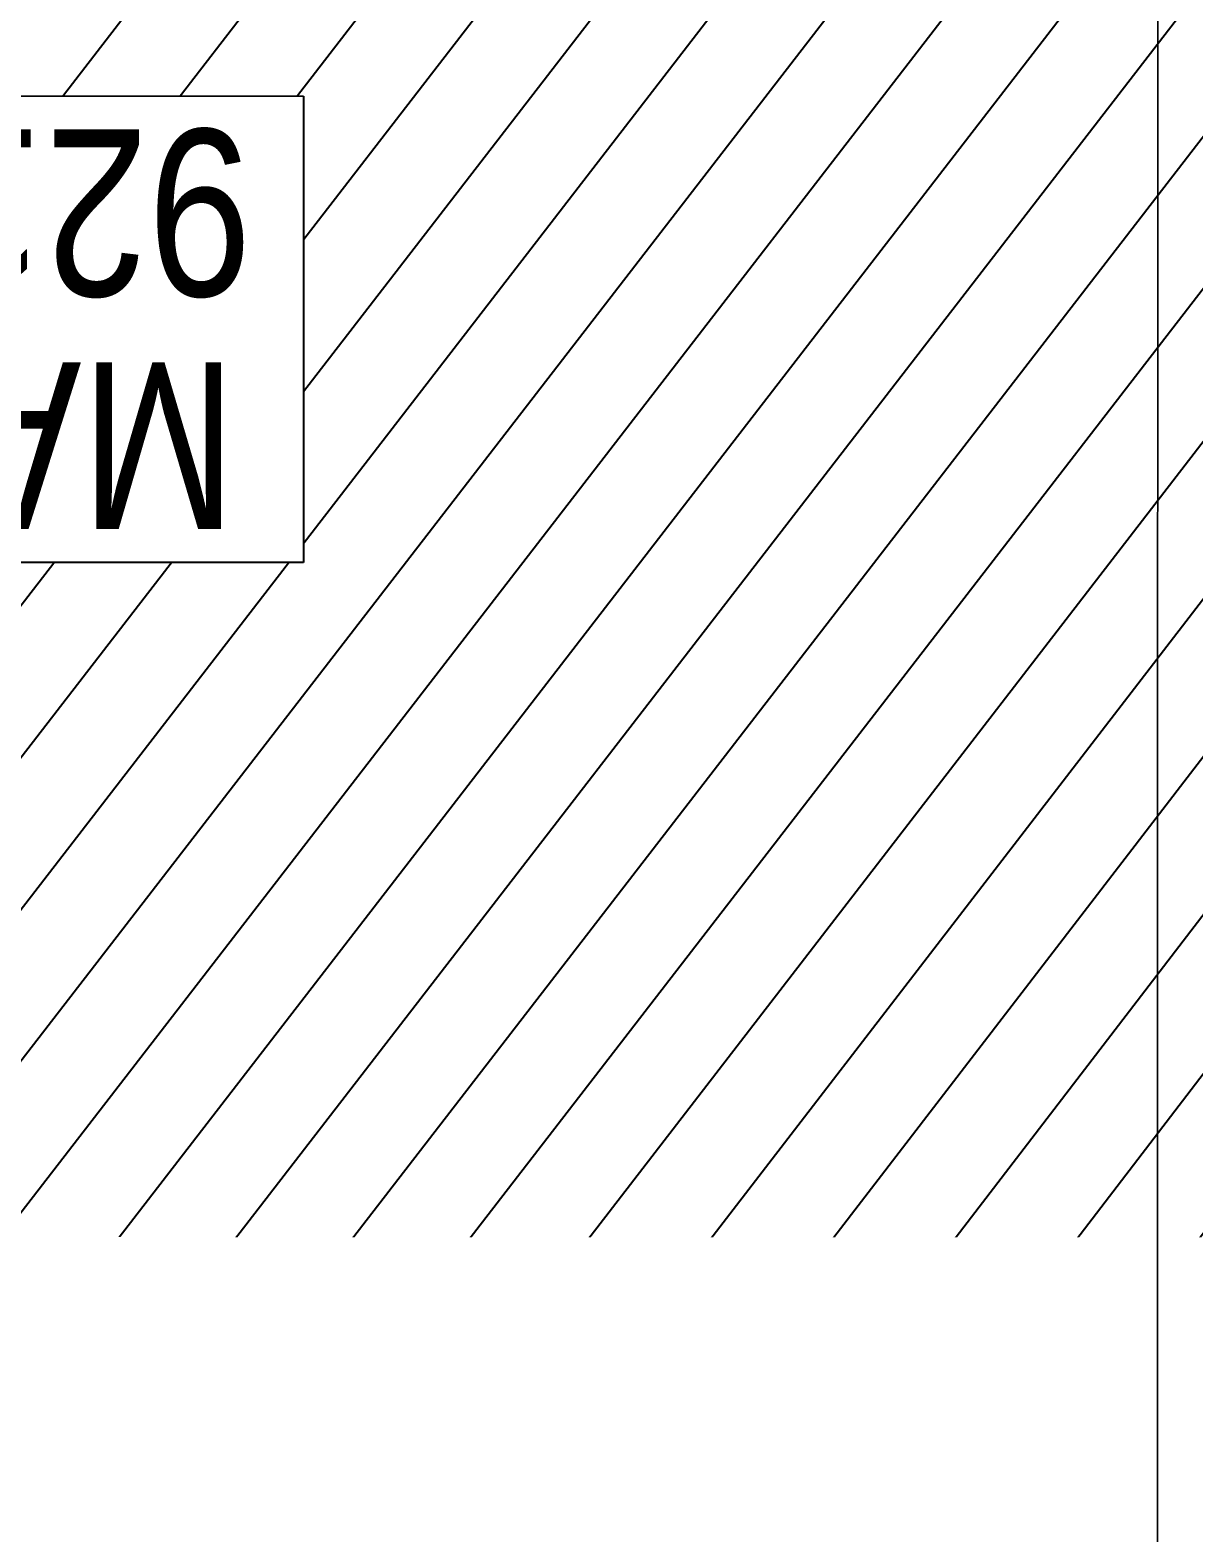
# Model space of a CAD drawing. Header units: centimetres. Extents: x -6122352 to 7132207, y -1694241 to 1947892.
# Drawn here: x 11178 to 14322, y -99209 to -95150 of the extents above; entities that cross this region are included whole.
import ezdxf
from ezdxf.xclip import XClip

# ---------------------------------------------------------------- set-up
doc = ezdxf.new("R2010")
doc.units = ezdxf.units.CM
doc.header["$MEASUREMENT"] = 0
doc.header["$XCLIPFRAME"] = 2
for name, pattern in [('DASHED2', [0.375, 0.25, -0.125]), ('XR-AR-END-SETTING OUT PLAN$0$23585-XR-AR-END-GROUND FLOOR$0$23261-XR-AR-SI-GF$0$HIDDEN', [0.375, 0.25, -0.125]), ('XR-AR-END-SETTING OUT PLAN$0$23585-XR-AR-END-GROUND FLOOR$0$945-4P-1-101-GROUND FLOOR PLAN$0$XR-MIDDLE-GROUND FLOOR PLAN$0$HIDDEN2', [0.1875, 0.125, -0.0625]), ('XR-AR-END-SETTING OUT PLAN$0$23585-XR-AR-END-GROUND FLOOR$0$HIDDEN', [0.375, 0.25, -0.125]), ('XR-AR-END-SETTING OUT PLAN$0$23585-XR-AR-END-GROUND FLOOR$0$XR-END-GROUND FLOOR PLAN$0$HIDDEN', [9.524999999999999, 6.35, -3.175]), ('XR-AR-END-SETTING OUT PLAN$0$23585-XR-AR-END-GROUND FLOOR$0$XR-END-GROUND FLOOR PLAN$0$HIDDEN2', [0.1875, 0.125, -0.0625]), ('XR-AR-MID-SETTING OUT FOR MASTER$0$23585-XR-AR-MID-GROUND FLOOR$0$23261-XR-AR-SI-GF$0$HIDDEN', [0.375, 0.25, -0.125])]:
    doc.linetypes.add(name, pattern=pattern)
for name, color, linetype in [('00-MI-DIM', 7, 'Continuous'), ('@MI-REF LAYER', 7, 'Continuous'), ('B_TH_4', 7, 'Continuous'), ('XR-AR-END-SETTING OUT PLAN$0$23585-XR-AR-END-GROUND FLOOR$0$A-Flor-Hral', 3, 'Continuous'), ('XR-AR-END-SETTING OUT PLAN$0$23585-XR-AR-END-GROUND FLOOR$0$A-Flor-Strs', 1, 'Continuous')]:
    doc.layers.add(name, color=color, linetype=linetype)
doc.layers.add('23585-XR-AR-DAMAC PLOT LIMITS$0$1-End units', color=7, linetype='Continuous', lineweight=5, true_color=0xf8991e)
for name, color, linetype, lineweight in [('23585-XR-AR-DAMAC PLOT LIMITS$0$1-Mid units', 41, 'Continuous', 5), ('@ Foundations', 4, 'DASHED2', 50), ('A-ANNO-TEXT', 3, 'Continuous', 25), ('XR-AR-END-SETTING OUT PLAN$0$23585-XR-AR-END-GROUND FLOOR$0$A-DOOR-FULL', 1, 'Continuous', 9), ('XR-AR-END-SETTING OUT PLAN$0$23585-XR-AR-END-GROUND FLOOR$0$A-FLOR-OVHD', 9, 'XR-AR-END-SETTING OUT PLAN$0$23585-XR-AR-END-GROUND FLOOR$0$23261-XR-AR-SI-GF$0$HIDDEN', 15), ('XR-AR-END-SETTING OUT PLAN$0$23585-XR-AR-END-GROUND FLOOR$0$A-FLOR-UNDR', 8, 'XR-AR-END-SETTING OUT PLAN$0$23585-XR-AR-END-GROUND FLOOR$0$HIDDEN', 5), ('XR-AR-END-SETTING OUT PLAN$0$23585-XR-AR-END-GROUND FLOOR$0$A-GLAZ-SILL', 8, 'Continuous', 5), ('XR-AR-END-SETTING OUT PLAN$0$23585-XR-AR-END-GROUND FLOOR$0$A-WALL', 7, 'Continuous', 30), ('XR-AR-END-SETTING OUT PLAN$0$23585-XR-AR-END-GROUND FLOOR$0$S-COLS-PATT', 8, 'Continuous', 5), ('XR-AR-MID-SETTING OUT FOR MASTER$0$23585-XR-AR-MID-GROUND FLOOR$0$A-FLOR-OVHD', 9, 'XR-AR-MID-SETTING OUT FOR MASTER$0$23585-XR-AR-MID-GROUND FLOOR$0$23261-XR-AR-SI-GF$0$HIDDEN', 15), ('XR-AR-MID-SETTING OUT FOR MASTER$0$23585-XR-AR-MID-GROUND FLOOR$0$A-WALL', 7, 'Continuous', 30)]:
    doc.layers.add(name, color=color, linetype=linetype, lineweight=lineweight)
doc.styles.add('Xref group 33-41$0$Overall SOP Plan$0$LAC-609-NG10-1-XREF-GRID-125SC$0$GRID-DIM-NO', font='arial.ttf', dxfattribs={"width": 0.8})

# ---------------------------------------------------------------- blocks, each defined once
blk = doc.blocks.new('23585-XR-AR-DAMAC PLOT LIMITS')
at = {"layer": '23585-XR-AR-DAMAC PLOT LIMITS$0$1-End units', "color": 251, "true_color": 0x636466}
blk.add_lwpolyline([(496481.2807, 2768834.086300001), (496475.0975000001, 2768827.338099999), (496457.4023000002, 2768843.551899999), (496463.5856999997, 2768850.300100001)], close=True, dxfattribs=at)
at = {"layer": '23585-XR-AR-DAMAC PLOT LIMITS$0$1-Mid units', "color": 251, "true_color": 0x636466}
blk.add_lwpolyline([(496485.3328999998, 2768838.5089), (496481.2807, 2768834.086300001), (496463.5856999997, 2768850.300100001), (496467.6391000003, 2768854.7239)], close=True, dxfattribs=at)
blk = doc.blocks.new('A$Cf093b529')
at = {"layer": 'A-ANNO-TEXT'}
blk.add_blockref('23585-XR-AR-DAMAC PLOT LIMITS', (-495391.9901121984, -2768603.441896566), dxfattribs=at)
blk = doc.blocks.new('*U36')
at = {"linetype": 'XR-AR-END-SETTING OUT PLAN$0$23585-XR-AR-END-GROUND FLOOR$0$XR-END-GROUND FLOOR PLAN$0$HIDDEN', "ltscale": 0.2}
blk.add_lwpolyline([(672.4602830045783, 0, 0, 0, 0), (125, 0, 16.74478720384293, 16.74478720384293, 0), (62.5, -171.7173430863004, 16.74478720384293, 16.74478720384293, 0), (-62.5, 171.7173430863004, 16.74478720384293, 16.74478720384293, 0), (-125, 0, 0, 0, 0), (-771.7815950174963, 0, 0, 0, 0)], format="xyseb", dxfattribs=at)
blk = doc.blocks.new('*U129')
for points in [[(91, -5.684341886080801e-14), (41, -5.684341886080801e-14), (41, 1021), (91, 1021)], [(0, 0), (38, -5.684341886080801e-14), (38, -50), (50, -50), (50, -122.2222222027232), (0, -122.2222222027232)], [(1100, 2.842170943040401e-14), (1062, -2.842170943040401e-14), (1062, -49.99999999999997), (1050, -49.99999999999997), (1050, -122.2222222027231), (1100, -122.2222222027231)]]:
    blk.add_lwpolyline(points, close=True)
at = {"color": 8, "linetype": 'XR-AR-END-SETTING OUT PLAN$0$23585-XR-AR-END-GROUND FLOOR$0$XR-END-GROUND FLOOR PLAN$0$HIDDEN2'}
blk.add_arc((41, -5.684341886080801e-14), 1021, 1.594950045944486e-15, 90, dxfattribs=at)
at = {"layer": 'XR-AR-END-SETTING OUT PLAN$0$23585-XR-AR-END-GROUND FLOOR$0$A-GLAZ-SILL', "linetype": 'XR-AR-END-SETTING OUT PLAN$0$23585-XR-AR-END-GROUND FLOOR$0$945-4P-1-101-GROUND FLOOR PLAN$0$XR-MIDDLE-GROUND FLOOR PLAN$0$HIDDEN2', "ltscale": 3}
blk.add_lwpolyline([(0, 0), (1100, 0), (1100, -122.2222222027231), (0, -122.2222222027231)], close=True, dxfattribs=at)
blk = doc.blocks.new('XR-AR-END-SETTING OUT PLAN')
at = {"layer": 'XR-AR-END-SETTING OUT PLAN$0$23585-XR-AR-END-GROUND FLOOR$0$A-Flor-Hral', "color": 8}
for p, q in [((7060.101680293679, 13799.99880361557), (9050.100478127599, 13799.9988026619)), ((7060.101679638028, 13749.99880170822), (7060.101680293679, 13799.99880361557)), ((7060.101679638028, 13749.99880170822), (9050.100473538041, 13749.99880218506)), ((7060.101679697633, 12849.9988026619), (8050.101679816842, 12849.99880218506)), ((7060.101679816842, 12799.99880218506), (7060.101679697633, 12849.9988026619)), ((8050.101679697633, 11545.01038455963), (8050.101679816842, 12849.99880218506)), ((7060.101679816842, 12799.99880218506), (8000.101679638028, 12799.9988026619)), ((8000.101679816842, 11526.76096343994), (8000.101679638028, 12799.9988026619))]:
    blk.add_line(p, q, dxfattribs=at)
at = {"layer": 'XR-AR-END-SETTING OUT PLAN$0$23585-XR-AR-END-GROUND FLOOR$0$A-Flor-Strs', "color": 8}
for p, q in [((7110.101679757237, 13849.9988026619), (9050.101679757237, 13849.99880218506)), ((7110.101679816842, 13799.9988026619), (7110.101679757237, 13849.9988026619)), ((7390.101679459214, 13799.99880361557), (7390.101679816842, 13849.9988026619)), ((7670.101679638028, 13799.9988026619), (7670.101679340005, 13849.9988026619)), ((7950.101679816842, 13799.99880218506), (7950.101679757237, 13849.9988026619)), ((7110.101679638028, 12849.99880313873), (7110.101679995656, 13749.9988026619)), ((7390.101679995656, 12849.99880218506), (7390.101679161191, 13749.99880218506)), ((7670.101679697633, 12849.99880170822), (7670.101679697633, 13749.9988026619)), ((7950.101679220796, 12849.9988026619), (7950.101679757237, 13749.9988026619)), ((7110.101679697633, 12749.99880170822), (7110.101679697633, 12799.99880218506)), ((7390.101679518819, 12749.99880313873), (7390.101679816842, 12799.9988026619)), ((7670.101679161191, 12749.99880313873), (7670.101679101586, 12799.9988026619)), ((7950.101679757237, 12799.99880218506), (7950.101679638028, 11508.51154327393)), ((7950.101679876447, 12749.9988026619), (8000.101679638028, 12749.99880313873)), ((8050.101680055261, 12749.9988026619), (9050.097146704793, 12749.99880313873)), ((8000.101679697633, 12469.9988026619), (7950.101679697633, 12469.9988026619)), ((8050.101679340005, 12469.9988026619), (9050.097712770104, 12469.99880218506)), ((8000.101679578424, 12189.9988026619), (7950.101679220796, 12189.99880313873)), ((8050.101679816842, 12189.99880218506), (9050.098278596997, 12189.99880218506)), ((8000.101679638028, 11909.9988026619), (7950.101679757237, 11909.99880218506)), ((8050.101679697633, 11909.99880218506), (9050.09884442389, 11909.99880218506)), ((8000.1016792804, 11629.99880218506), (7950.101679697633, 11629.9988026619)), ((8050.101679578424, 11629.9988026619), (8280.101679757237, 11629.9988026619))]:
    blk.add_line(p, q, dxfattribs=at)
at = {"layer": 'XR-AR-END-SETTING OUT PLAN$0$23585-XR-AR-END-GROUND FLOOR$0$A-Flor-Strs', "color": 8, "linetype": 'XR-AR-END-SETTING OUT PLAN$0$23585-XR-AR-END-GROUND FLOOR$0$XR-END-GROUND FLOOR PLAN$0$HIDDEN', "ltscale": 0.1}
for p, q in [((8280.101679757237, 11629.9988026619), (8413.821876481175, 11629.99880123138)), ((8500.024220243096, 11629.99880313873), (9050.1016792804, 11629.9988026619)), ((8050.101679995656, 9009.99880361557), (8050.101679697633, 11545.01038455963)), ((7950.101679638028, 11508.51154327393), (7950.101679220796, 8109.998775959015)), ((8000.101679101586, 9059.998802661896), (8000.101679816842, 11526.76096343994)), ((8000.101679101586, 11349.99880361557), (7950.101679578424, 11349.9988026619)), ((8050.101679816842, 11349.99880170822), (9050.101679578424, 11349.99880218506)), ((8000.101679936051, 11069.9988026619), (7950.101679638028, 11069.99880218506)), ((8050.101679161191, 11069.9988026619), (9050.101679518819, 11069.9988026619)), ((8000.101679876447, 10789.99880170822), (7950.101679697633, 10789.99880170822)), ((8050.101679161191, 10789.9988026619), (9050.101679936051, 10789.9988026619))]:
    blk.add_line(p, q, dxfattribs=at)
at = {"layer": 'XR-AR-END-SETTING OUT PLAN$0$23585-XR-AR-END-GROUND FLOOR$0$A-Flor-Strs', "color": 8}
for points in [[(8550.099979057908, 12189.9988026619), (8550.099979355931, 13299.9988026619), (7110.101679578424, 13299.9988026619)], [(8413.821876481175, 11629.99880123138), (8500.101679578424, 11629.99880218506)]]:
    blk.add_lwpolyline(points, dxfattribs=at)
at = {"layer": 'XR-AR-END-SETTING OUT PLAN$0$23585-XR-AR-END-GROUND FLOOR$0$A-Flor-Strs', "color": 8, "const_width": 19.99999999999999}
blk.add_lwpolyline([(8325.09997971356, 12329.9988026619), (8550.099979057908, 12189.9988026619), (8775.099979296327, 12329.9988026619)], dxfattribs=at)
at = {"layer": 'XR-AR-END-SETTING OUT PLAN$0$23585-XR-AR-END-GROUND FLOOR$0$A-Flor-Strs', "color": 8}
blk.add_circle((7110.101679578424, 13299.9988026619), 41.76135575145592, dxfattribs=at)
at = {"layer": 'XR-AR-END-SETTING OUT PLAN$0$23585-XR-AR-END-GROUND FLOOR$0$A-FLOR-UNDR', "color": 8, "ltscale": 5}
blk.add_line((7950.111738577485, 12650.00183916092), (9050.101646974683, 12650.0021109581), dxfattribs=at)
at = {"layer": 'XR-AR-END-SETTING OUT PLAN$0$23585-XR-AR-END-GROUND FLOOR$0$A-WALL', "color": 8}
for points in [[(9250.102083459496, 6650.001490592957), (9050.100989297032, 6650.001235485077), (9050.10098965466, 8750.000639915466), (6850.11106570065, 8750.002635478973), (6850.111066058278, 8700.0026679039), (6750.111065879464, 8700.002668380737), (6750.111065879464, 8750.000871658325), (6650.111065939069, 8750.000871658325), (6650.111065283418, 8850.002022743225), (6950.111065164208, 8850.002250671387), (6950.111065879464, 8899.99970960617), (7050.111065879464, 8899.99970817566), (7050.11106570065, 8850.002797603607), (9050.099628582597, 8850.000640392303), (9050.10098899901, 10349.9981546402), (7050.11106581986, 10349.99975156784), (7050.111065998673, 9799.999710083008), (6950.11106570065, 9799.999708652496), (6950.112433806062, 10550.00580835342), (7050.108891561627, 10550.00580835342), (7050.104876235127, 10449.99988079071), (9050.099116638303, 10449.9981546402), (9049.948119357228, 19523.36598014832), (9249.950268521905, 19523.36597967148)], [(7150.094104841352, 12100.00231599808), (7100.102138116956, 12100.00252103806), (7100.093048885465, 11550.00643920898), (7150.094104602933, 11550.0062289238)]]:
    blk.add_lwpolyline(points, close=True, dxfattribs=at)
blk.add_lwpolyline([(7250.100541964173, 12200.0021109581), (7250.100542083383, 11450.00580835342), (6950.09668238461, 11450.00602960587), (6950.103889837861, 12750.00211143494), (7950.111920431256, 12750.00211048126), (7950.111738994718, 12650.0021109581), (7100.100542083383, 12650.00211143494), (7100.10202242434, 12200.0021109581), (7250.100541964173, 12200.0021109581), (7250.100541964173, 12200.0021109581), (7250.100541964173, 12200.0021109581)], dxfattribs=at)
at = {"layer": 'XR-AR-END-SETTING OUT PLAN$0$23585-XR-AR-END-GROUND FLOOR$0$S-COLS-PATT', "color": 8}
for p, q in [((7100.094104662538, 12100.00252056122), (7137.39188285172, 12100.00252103806)), ((7141.909268274903, 12100.00252199173), (7150.094105020165, 12100.00252056122)), ((7200.100542381406, 12100.0021109581), (7250.100542142987, 12100.0021109581))]:
    blk.add_line(p, q, dxfattribs=at)
at = {"layer": 'XR-AR-END-SETTING OUT PLAN$0$23585-XR-AR-END-GROUND FLOOR$0$A-DOOR-FULL', "color": 8, "xscale": -0.8181818181818169, "yscale": 0.8181818181818169, "zscale": 0.8181818181818167, "rotation": 270}
blk.add_blockref('*U129', (7050.108891561627, 10550.00580835342), dxfattribs=at)
at = {"layer": 'XR-AR-END-SETTING OUT PLAN$0$23585-XR-AR-END-GROUND FLOOR$0$A-FLOR-OVHD', "color": 8, "xscale": -0.999999999999999, "rotation": 199.9831065219304}
blk.add_blockref('*U36', (8500.047801986337, 11709.97920942307), dxfattribs=at)
blk = doc.blocks.new('END UNIT')
at = {"xscale": 0.001, "yscale": 0.001, "zscale": 0.001}
blk.add_blockref('XR-AR-END-SETTING OUT PLAN', (-9.150201729830158, 0), dxfattribs=at)
blk = doc.blocks.new('XR-AR-MID-SETTING OUT FOR MASTER$0$23585-XR-AR-MID-GROUND FLOOR$0$945-4P-1-101-GROUND FLOOR PLAN$0$XR-MIDDLE-GROUND FLOOR PLAN$0$BREAK LINE1')
blk.add_lwpolyline([(648.1633601741578, -6.16698093744526, 0, 0, 0), (100.7725748287976, -6.16698093744526, 16.74478720384293, 16.74478720384293, 0), (38.27257482879577, -177.8843240237456, 16.74478720384293, 16.74478720384293, 0), (-86.72742517120423, 165.5503621488551, 16.74478720384293, 16.74478720384293, 0), (-149.2274251712042, -6.166980937447079, 0, 0, 0), (-912.0704092131346, -6.166980937441622, 0, 0, 0)], format="xyseb")
blk = doc.blocks.new('XR-AR-MID-SETTING OUT FOR MASTER')
at = {"layer": 'XR-AR-MID-SETTING OUT FOR MASTER$0$23585-XR-AR-MID-GROUND FLOOR$0$A-WALL', "color": 8}
blk.add_lwpolyline([(99.99999931454659, 19472.65428209305), (-99.99999925494194, 19472.65428256989), (-99.998236566782, 5500.00000667572), (100.0017631351948, 5500.000006198883), (99.9995484650135, 8850.141927242279), (1100.048611491919, 8850.10940027237), (1100.048611015081, 8950.109399795532), (100.03925588727, 8950.072475910187), (100.0088088810444, 10949.9982419014), (2099.951952844858, 10949.99824142456), (2099.998660355806, 9950.143901348114), (2199.988806992769, 9950.143900871277), (2200.057162195444, 11149.97698402405), (2100.075846284628, 11149.97698354721), (2100.039519578218, 11049.97698402405), (100.0088088810444, 11049.99824142456)], close=True, dxfattribs=at)
at = {"layer": 'XR-AR-MID-SETTING OUT FOR MASTER$0$23585-XR-AR-MID-GROUND FLOOR$0$A-FLOR-OVHD', "color": 8, "linetype": 'XR-AR-MID-SETTING OUT FOR MASTER$0$23585-XR-AR-MID-GROUND FLOOR$0$23261-XR-AR-SI-GF$0$HIDDEN', "ltscale": 5, "xscale": -0.9999999999999997, "rotation": 194.2810957359752}
blk.add_blockref('XR-AR-MID-SETTING OUT FOR MASTER$0$23585-XR-AR-MID-GROUND FLOOR$0$945-4P-1-101-GROUND FLOOR PLAN$0$XR-MIDDLE-GROUND FLOOR PLAN$0$BREAK LINE1', (675.0088040530682, 13433.20923042297), dxfattribs=at)
blk = doc.blocks.new('MID UNIT')
at = {"xscale": 0.001, "yscale": 0.001, "zscale": 0.001}
blk.add_blockref('XR-AR-MID-SETTING OUT FOR MASTER', (0, 0), dxfattribs=at)
blk = doc.blocks.new('TH_4')
at = {"xscale": -1}
blk.add_blockref('END UNIT', (495826.3053798428, 2769130.514097063), dxfattribs=at)
blk.add_blockref('MID UNIT', (495826.3053798475, 2769130.514097063), dxfattribs=at)
blk = doc.blocks.new('A$C780da55d')
at = {"layer": 'B_TH_4', "xscale": 1.000039159572381, "yscale": 1.000039159572381, "zscale": 1.000039159572381}
blk.add_blockref('TH_4', (-495814.0704651335, -2769239.302089663), dxfattribs=at)
blk = doc.blocks.new('23585-XR-AR-MALDIVE-2$0$TH_4')
blk.add_blockref('A$C780da55d', (495794.655359471, 2769130.864096801))
at = {"layer": '@ Foundations', "linetype": 'DASHED2', "ltscale": 0.25}
blk.add_lwpolyline([(495824.9554024774, 2769144.30675929), (495827.6554024774, 2769144.30675929), (495827.6554024774, 2769149.65675929), (495824.9554024774, 2769149.65675929)], close=True, dxfattribs=at)

msp = doc.modelspace()

# ---------------------------------------------------------------- block references
at = {"layer": '@MI-REF LAYER'}
ref = msp.add_blockref('23585-XR-AR-MALDIVE-2$0$TH_4', (496316062.7790383, 2768960875.36413), dxfattribs=dict(at, xscale=1000, yscale=1000, zscale=1000, rotation=179.9901606865016))
XClip(ref).set_block_clipping_path([(495793.2153179883, 2769130.5144247264), (495835.2581406492, 2769130.514080128), (495835.2576190941, 2769154.3133947467), (495826.30566629255, 2769154.3141869735), (495820.3073401563, 2769154.314206477), (495816.95770286396, 2769154.314202753), (495816.9477785914, 2769154.4542111102), (495814.3055212521, 2769154.454374658), (495808.0010207752, 2769154.4543374204), (495802.3655115841, 2769154.454335391), (495802.01061943267, 2769154.4543344257), (495796.01056147553, 2769154.4543345426), (495793.21559742, 2769154.4543973496)])

# ---------------------------------------------------------------- next in the draw order: wipeouts: each hides what was drawn before it
msp.add_wipeout([(44374.93304921832, -89955.73267368438), (8073.9446243560415, -89949.05766959635), (8071.319867139609, -104223.39894826213), (14321.56537194755, -104224.47229117958), (14321.482352313536, -103923.84264183778), (38122.91574553473, -103927.93002369523), (38122.63231403037, -104228.7944657104), (44372.80350105816, -104229.25160972588)]).dxf.layer = '@MI-REF LAYER'

# ---------------------------------------------------------------- next in the draw order: hatches: boundary and pattern name
h = msp.add_hatch(dxfattribs=at)
h.set_pattern_fill('ANSI31', color=256, scale=1999.999998458916, angle=6.723013782610212)
h.set_pattern_definition([(51.7230137826102, (-2377465064.071312, -1504100465.47939), (-196.2563127383214, 154.8659407811815), [])])
h.paths.add_polyline_path([(38124.31895265339, -103926.3166607226), (38122.72947217978, -104228.5596282437), (44372.80349727215, -104229.2793614841), (44374.93304832479, -89955.73832508388), (8073.944529955268, -89949.57373622802), (8071.319866147962, -104223.4045995732), (14319.99915850029, -104224.5000421528), (14320.25282832798, -103923.8564613749)])

# ---------------------------------------------------------------- next in the draw order: texts
at = {"layer": '00-MI-DIM', "color": 7, "insert": (11826.91801855063, -96497.49721235094, -157.461039985285), "char_height": 450.0000000000002, "width": 2056.8768805703, "attachment_point": 1, "rotation": 179.98916148619207, "line_spacing_factor": 0.8394388776454546, "style": 'Xref group 33-41$0$Overall SOP Plan$0$LAC-609-NG10-1-XREF-GRID-125SC$0$GRID-DIM-NO', "bg_fill": 19, "box_fill_scale": 1.2, "bg_fill_color": 256, "bg_fill_transparency": 0}
msp.add_mtext('\\pxqc;MA0308 9217233', dxfattribs=at)

# ---------------------------------------------------------------- next in the draw order: wipeouts: each hides what was drawn before it
at = {"color": 10}
msp.add_wipeout([(16104.383885826059, -98411.38358662283), (9134.891335537788, -98409.32305011096), (9138.587333626598, -102109.32120425059), (16108.070871030675, -102102.35925588492), (16104.374873129611, -98402.36110195026)], dxfattribs=at).dxf.layer = '@MI-REF LAYER'

# ---------------------------------------------------------------- next in the draw order: block references
at = {"layer": '@MI-REF LAYER', "xscale": 1000, "yscale": 1000, "zscale": 1000, "rotation": 312.4882903633292}
msp.add_blockref('A$Cf093b529', (-891608.7329339073, 539022.7201118186), dxfattribs=at)

doc.saveas('drawing.dxf')
